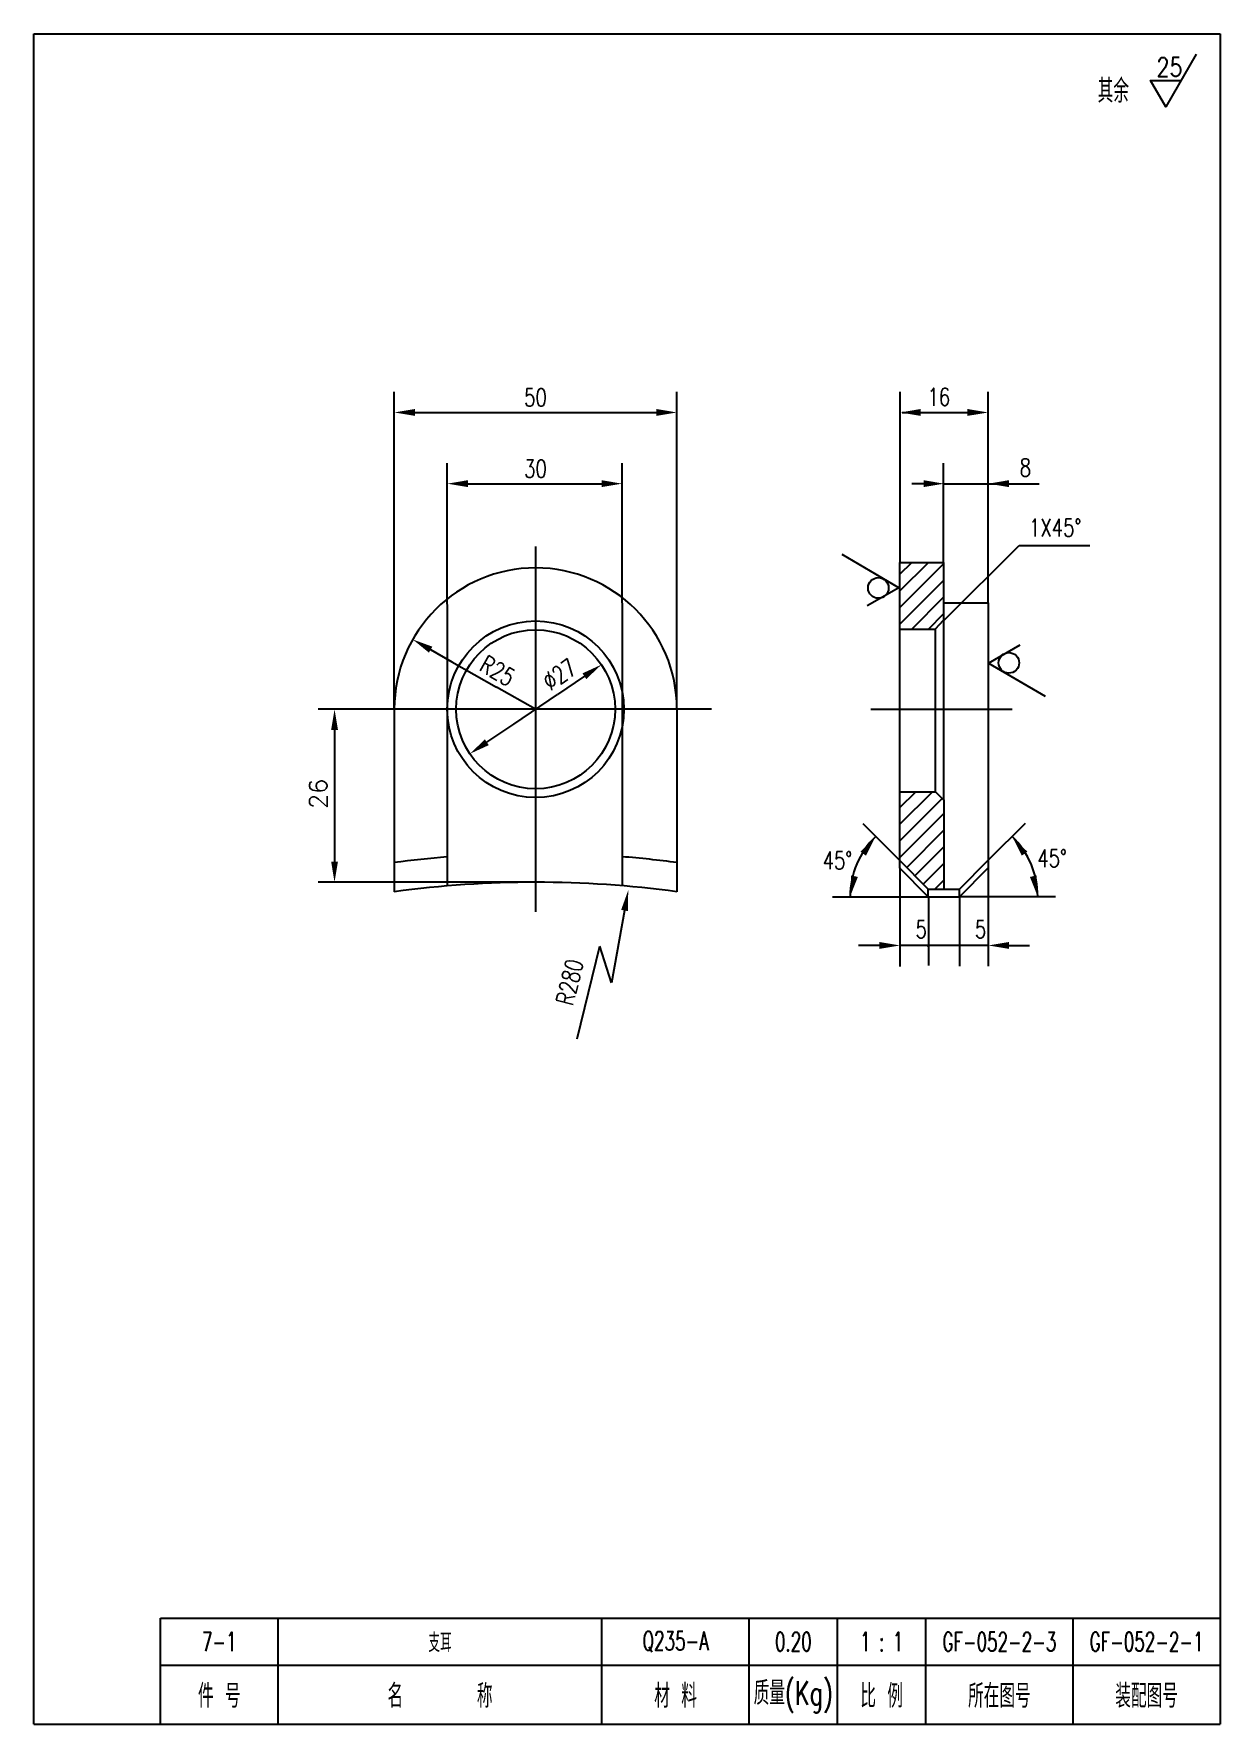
# Model space of a CAD drawing. Extents: x 270 to 472, y 339 to 626.
import ezdxf
from ezdxf.enums import TextEntityAlignment as Align

# ---------------------------------------------------------------- set-up
doc = ezdxf.new("R2010")
doc.units = 0
doc.header["$LTSCALE"] = 10
doc.header["$MEASUREMENT"] = 0
doc.linetypes.add('DASHDOT-M', pattern=[36, 30, -3, 0, -3])
doc.layers.get('0').update_dxf_attribs({"linetype": 'CONTINUOUS'})
doc.layers.add('CDR_DWG1', color=4, linetype='CONTINUOUS')
doc.layers.add('CDR_DWG3', color=1, linetype='DASHDOT-M')
doc.styles.add('HZ', font='romans', dxfattribs={"width": 0.7, "bigfont": 'hz'})

# ---------------------------------------------------------------- blocks, each defined once
blk = doc.blocks.new('*X9')
at = {"color": 0}
for p, q in [((152.09, 157.75), (157.61, 163.26)), ((152.09, 160.58), (154.78, 163.26)), ((152.09, 154.92), (159.28, 162.11)), ((152.09, 152.09), (159.56, 159.56)), ((153.24, 150.41), (159.56, 156.73)), ((154.65, 148.99), (159.56, 153.9)), ((156.07, 147.58), (159.56, 151.07)), ((158.05, 146.74), (159.56, 148.25))]:
    blk.add_line(p, q, dxfattribs=at)
blk = doc.blocks.new('*X10')
at = {"color": 0}
for p, q in [((152.09, 197.34), (156.93, 202.19)), ((152.09, 200.17), (154.1, 202.19)), ((152.09, 194.52), (159.51, 201.94)), ((152.09, 191.69), (159.51, 199.11)), ((154.11, 190.88), (159.51, 196.28)), ((156.94, 190.88), (159.51, 193.46))]:
    blk.add_line(p, q, dxfattribs=at)

msp = doc.modelspace()

# ---------------------------------------------------------------- linework, layer by layer
for p, q in [((270.37, 338.55), (270.37, 625.55)), ((331.6, 510.94), (331.6, 564.76)), ((379.6, 510.94), (379.6, 564.76)), ((417.53, 535.86), (417.53, 564.76)), ((432.48, 528.94), (432.48, 564.76)), ((335.1, 561.26), (376.1, 561.26)), ((417.86, 561.26), (429.9, 561.26)), ((340.6, 528.73), (340.6, 552.67)), ((370.29, 528.95), (370.29, 552.67)), ((424.89, 535.86), (424.89, 552.67)), ((432.48, 528.94), (432.48, 552.67)), ((344.1, 549.17), (366.79, 549.17)), ((421.48, 549.17), (419.5, 549.17)), ((425.04, 549.17), (435.38, 549.17)), ((435.98, 549.17), (441.11, 549.17)), ((417.29, 531.51), (407.65, 537.14)), ((425, 525.98), (437.73, 538.7)), ((437.73, 538.7), (449.73, 538.7)), ((417.29, 531.51), (411.91, 528.44)), ((340.6, 528.67), (340.6, 510.87)), ((370.29, 528.88), (370.29, 510.91)), ((337.77, 520.99), (341.37, 518.95)), ((432.49, 518.71), (437.88, 521.79)), ((341.37, 518.95), (348.96, 514.64)), ((432.49, 518.71), (442.14, 513.09)), ((355.6, 510.87), (348.96, 514.64)), ((363.88, 516.48), (359.31, 513.39)), ((325.09, 510.87), (318.66, 510.87)), ((331.6, 510.87), (331.6, 510.87)), ((351.89, 508.36), (359.31, 513.39)), ((355.51, 510.87), (355.69, 510.87)), ((355.51, 510.87), (355.69, 510.87)), ((355.51, 510.87), (355.69, 510.87)), ((355.6, 510.78), (355.6, 510.96)), ((355.6, 510.78), (355.6, 510.96)), ((355.6, 510.78), (355.6, 510.96)), ((347.32, 505.27), (351.89, 508.36)), ((321.45, 507.37), (321.45, 485.01)), ((411.16, 491.48), (417.36, 485.28)), ((438.72, 491.48), (432.52, 485.28)), ((422.29, 480.35), (417.41, 485.23)), ((427.6, 480.35), (432.48, 485.23)), ((417.47, 483.93), (417.47, 467.21)), ((432.48, 483.93), (432.48, 467.27)), ((370.7, 476.71), (368.46, 464.41)), ((422.3, 479.09), (422.3, 467.34)), ((427.6, 479.09), (427.6, 467.27)), ((443.87, 479.05), (427.66, 479.05)), ((415.11, 470.77), (410.43, 470.77)), ((427.6, 470.77), (417.48, 470.77)), ((432.49, 470.77), (427.61, 470.77)), ((435.98, 470.77), (439.48, 470.77)), ((362.65, 454.92), (366.48, 470.66)), ((368.46, 464.41), (366.48, 470.66)), ((291.87, 348.55), (471.87, 348.55)), ((270.37, 338.55), (471.87, 338.55))]:
    msp.add_line(p, q)
msp.add_lwpolyline([(467.78, 622.07), (462.63, 613.15), (460.06, 617.61), (465.21, 617.61)])
for points in [[(422.15, 470.75, 0.25, 0.25, 1), (422.4, 470.75, 0.25, 0.25, 1)], [(427.49, 470.82, 0.25, 0.25, 1), (427.74, 470.82, 0.25, 0.25, 1)]]:
    msp.add_lwpolyline(points, format="xyseb", close=True)
for centre in [(413.81, 531.47), (435.98, 518.75)]:
    msp.add_circle(centre, 1.75)
for centre, start, end in [((423.1, 479.09), 133.7173, 180.1372), ((426.78, 479.09), 359.8628, 46.2827)]:
    msp.add_arc(centre, 14.09, start, end)
for points in [[(335.1, 560.68), (335.1, 561.85), (331.6, 561.26)], [(376.1, 560.68), (376.1, 561.85), (379.6, 561.26)], [(421.02, 560.68), (421.02, 561.85), (417.52, 561.26)], [(428.95, 560.68), (428.95, 561.85), (432.45, 561.26)], [(344.1, 548.59), (344.1, 549.76), (340.6, 549.17)], [(366.79, 548.59), (366.79, 549.76), (370.29, 549.17)], [(421.48, 548.59), (421.48, 549.76), (424.98, 549.17)], [(435.98, 548.59), (435.98, 549.76), (432.48, 549.17)], [(337.48, 520.48), (338.06, 521.5), (334.73, 522.72)], [(364.21, 516), (363.55, 516.96), (366.78, 518.44)], [(322.03, 507.37), (320.87, 507.37), (321.45, 510.87)], [(347.65, 504.78), (346.99, 505.75), (344.42, 503.3)], [(411.71, 486.01), (410.77, 486.7), (413.31, 489.18)], [(438.17, 486.01), (439.11, 486.7), (436.58, 489.18)], [(322.03, 485.01), (320.87, 485.01), (321.45, 481.51)], [(410.33, 482.4), (409.19, 482.65), (409.03, 479.11)], [(439.55, 482.4), (440.69, 482.65), (440.86, 479.11)], [(371.28, 476.6), (370.13, 476.81), (371.33, 480.15)], [(413.99, 470.19), (413.99, 471.35), (417.49, 470.77)], [(435.98, 470.19), (435.98, 471.35), (432.48, 470.77)]]:
    msp.add_solid(points)
at = {"layer": 'CDR_DWG1'}
for p, q in [((270.37, 625.55), (471.87, 625.55)), ((471.87, 625.55), (471.87, 338.55)), ((417.47, 535.8), (424.9, 535.8)), ((417.47, 524.52), (417.47, 535.8)), ((424.9, 535.81), (424.9, 526.29)), ((432.48, 528.87), (424.9, 528.87)), ((432.48, 528.94), (432.48, 483.93)), ((423.51, 524.54), (424.9, 525.98)), ((424.9, 526.29), (424.9, 495.49)), ((417.47, 496.88), (417.47, 524.52)), ((417.47, 524.49), (423.52, 524.49)), ((423.51, 496.87), (423.51, 524.54)), ((331.6, 510.87), (331.6, 487.37)), ((340.6, 510.87), (340.6, 488.37)), ((370.29, 510.91), (370.29, 488.41)), ((379.6, 510.87), (379.6, 487.37)), ((417.47, 483.93), (417.47, 496.88)), ((417.47, 496.87), (423.51, 496.87)), ((423.51, 496.87), (423.51, 496.87)), ((423.51, 496.87), (424.9, 495.49)), ((424.94, 495.49), (424.94, 480.35)), ((340.6, 488.37), (340.6, 480.87)), ((370.29, 488.41), (370.29, 480.91)), ((331.6, 487.37), (331.6, 479.87)), ((379.6, 487.37), (379.6, 479.87)), ((422.29, 479.05), (417.41, 483.93)), ((427.6, 479.05), (432.48, 483.93)), ((355.54, 481.51), (318.66, 481.51)), ((422.29, 480.35), (425.4, 480.35)), ((422.29, 480.32), (422.29, 480.35)), ((422.29, 479.05), (422.29, 480.32)), ((424.04, 480.32), (424.04, 480.35)), ((425.4, 480.35), (427.6, 480.35)), ((427.6, 480.32), (427.6, 480.35)), ((427.6, 479.05), (427.6, 480.32)), ((406.01, 479.05), (422.22, 479.05)), ((422.29, 479.05), (427.6, 479.05)), ((291.87, 356.55), (471.87, 356.55)), ((291.87, 338.55), (291.87, 356.55)), ((311.87, 338.55), (311.87, 356.55)), ((366.87, 338.55), (366.87, 356.55)), ((391.87, 338.55), (391.87, 356.55)), ((406.87, 338.55), (406.87, 356.55)), ((421.87, 338.55), (421.87, 356.55)), ((446.87, 338.55), (446.87, 356.55))]:
    msp.add_line(p, q, dxfattribs=at)
for radius in [15, 13.5]:
    msp.add_circle((355.6, 510.87), radius, dxfattribs=at)
for centre, radius, start, end in [((355.6, 510.87), 24, 0, 180), ((355.6, 305.23), 181.2, 94.7483, 97.611), ((355.6, 305.23), 181.2, 82.389, 85.3502), ((355.6, 304.87), 176.64, 82.191, 97.809)]:
    msp.add_arc(centre, radius, start, end, dxfattribs=at)
at = {"layer": 'CDR_DWG3', "linetype": 'DASHDOT-M'}
for p, q in [((355.6, 538.53), (355.6, 476.48)), ((385.47, 510.87), (325.15, 510.87)), ((412.54, 510.87), (436.52, 510.87))]:
    msp.add_line(p, q, dxfattribs=at)

# ---------------------------------------------------------------- block references
for name in ['*X10', '*X9']:
    msp.add_blockref(name, (265.38, 333.61))

# ---------------------------------------------------------------- texts
at = {"style": 'HZ'}
for s, height, width, p in [('25', 3.2, 0.8, (461.07, 618.31)), ('其余', 4, 0.7, (451.06, 613.86))]:
    msp.add_text(s, height=height, dxfattribs=dict(at, width=width)).set_placement(p)
at = {"style": 'HZ', "width": 0.75}
for s, p in [('16', (424.08, 562.41)), ('50', (355.58, 562.31)), ('30', (355.58, 550.21)), ('8', (438.78, 550.41)), ('1X45%%D', (443.84, 540.2)), ('45%%d', (406.86, 483.71)), ('45%%d', (443.32, 484.07)), ('5', (421.09, 472.01)), ('5', (431.17, 472.01))]:
    msp.add_text(s, height=3, dxfattribs=at).set_placement(p, align=Align.CENTER)
for s, rotation, p in [('R25', 330.0555, (348.37, 516.1)), ('%%C27', 33.8874, (360.49, 515.52)), ('R280', 76.0855, (362.84, 464.18))]:
    msp.add_text(s, height=3, rotation=rotation, dxfattribs=at).set_placement(p, align=Align.CENTER)
at = {"style": 'HZ'}
msp.add_text('26', height=3, rotation=90, dxfattribs=at).set_placement((320.18, 496.51), align=Align.CENTER)
for s, height, width, p in [('7-1', 3.2, 0.65, (301.87, 352.55)), ('支耳', 3.2, 0.65, (339.37, 352.55)), ('Q235-A', 3.2, 0.65, (379.37, 352.55)), ('0.20', 3.2, 0.65, (399.37, 352.55)), ('1 : 1', 3.2, 0.65, (414.37, 352.55)), ('GF-052-2-3', 3.2, 0.65, (434.37, 352.55)), ('GF-052-2-1', 3.2, 0.65, (459.37, 352.55)), ('件 号', 4, 0.7, (301.87, 343.55)), ('名      称', 4, 0.7, (339.37, 343.55)), ('材 料', 4, 0.7, (379.37, 343.55)), ('质量(Kg)', 4, 0.7, (399.37, 343.55)), ('比 例', 4, 0.7, (414.37, 343.55)), ('所在图号', 4, 0.7, (434.37, 343.55)), ('装配图号', 4, 0.7, (459.37, 343.55))]:
    msp.add_text(s, height=height, dxfattribs=dict(at, width=width)).set_placement(p, align=Align.MIDDLE)

doc.saveas('drawing.dxf')
